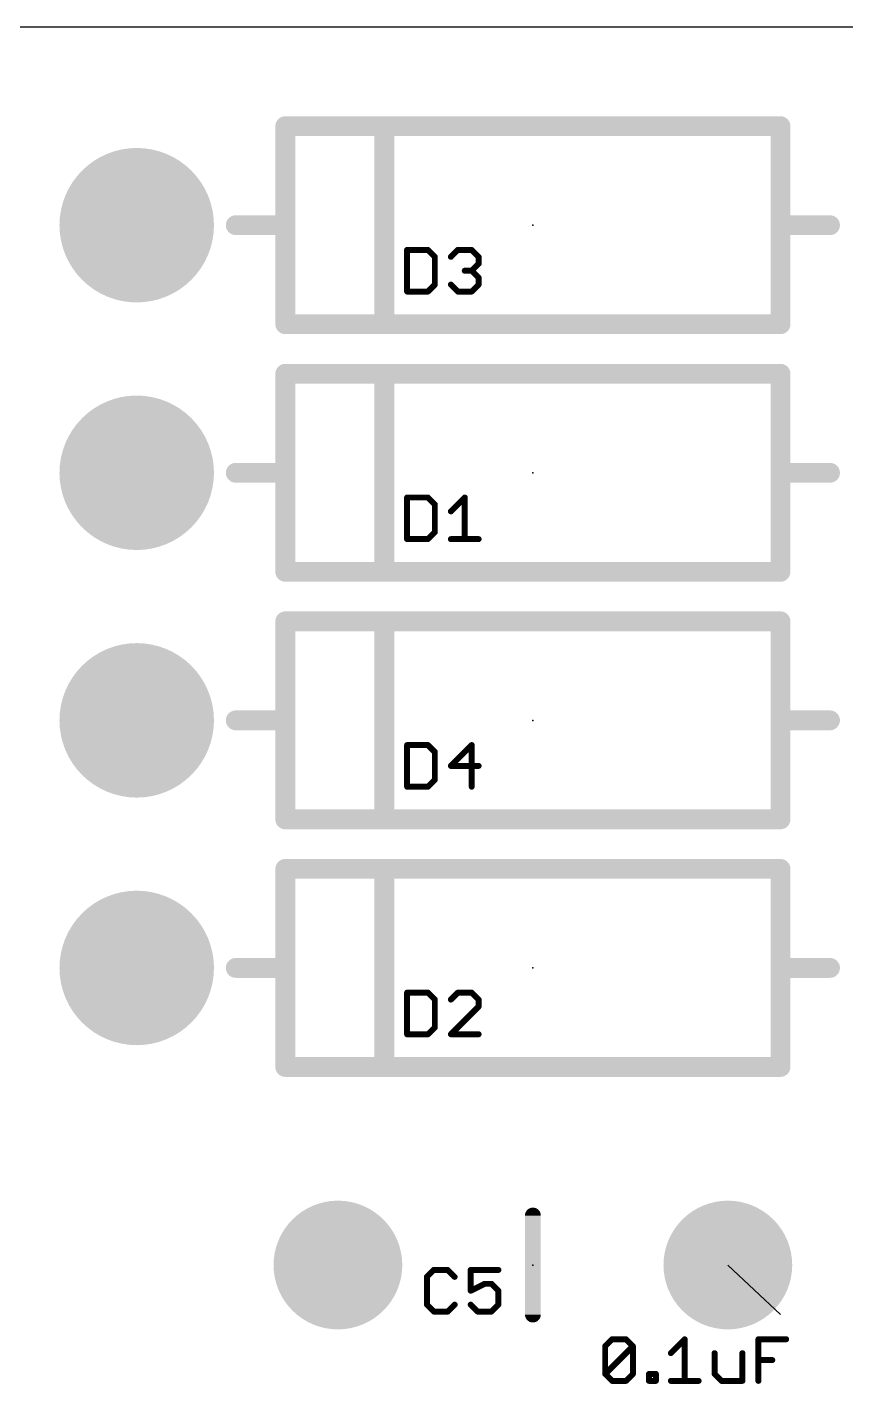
# Model space of a CAD drawing. Extents: x 0 to 3.5, y 0 to 1.5.
# Drawn here: x 2.67 to 3.083, y 0.815 to 1.5 of the extents above; entities that cross this region are included whole.
import ezdxf

# ---------------------------------------------------------------- set-up
doc = ezdxf.new("R2010")
doc.units = 0
for name, color, linetype in [('17', 82, 'CONTINUOUS'), ('19', 53, 'CONTINUOUS'), ('20', 7, 'CONTINUOUS'), ('21', 253, 'CONTINUOUS'), ('23', 7, 'CONTINUOUS'), ('25', 253, 'CONTINUOUS'), ('27', 253, 'CONTINUOUS')]:
    doc.layers.add(name, color=color, linetype=linetype)

# ---------------------------------------------------------------- blocks, each defined once
blk = doc.blocks.new('ROUNDP')
at = {"const_width": 0.5}
blk.add_lwpolyline([(0, -0.25, 1), (0, 0.25, 1), (0, -0.25)], format="xyb", dxfattribs=at)

msp = doc.modelspace()

# ---------------------------------------------------------------- linework, layer by layer
at = {"layer": '19'}
msp.add_line((3.05, 0.85), (3.023425, 0.875), dxfattribs=at)
at = {"layer": '20'}
msp.add_line((3.4, 1.5), (0.1, 1.5), dxfattribs=at)
at = {"layer": '21'}
for points, const_width in [([(2.85, 1.45), (2.8, 1.45)], 0.01), ([(2.8, 1.45), (2.8, 1.4)], 0.01), ([(3.05, 1.45), (2.85, 1.45)], 0.01), ([(2.85, 1.35), (2.85, 1.45)], 0.01), ([(3.05, 1.4), (3.05, 1.45)], 0.01), ([(2.8, 1.4), (2.775, 1.4)], 0.01), ([(2.8, 1.4), (2.8, 1.35)], 0.01), ([(3.05, 1.35), (3.05, 1.4)], 0.01), ([(3.05, 1.4), (3.075, 1.4)], 0.01), ([(2.8, 1.35), (2.85, 1.35)], 0.01), ([(2.85, 1.35), (3.05, 1.35)], 0.01), ([(2.85, 1.325), (2.8, 1.325)], 0.01), ([(2.8, 1.325), (2.8, 1.275)], 0.01), ([(3.05, 1.325), (2.85, 1.325)], 0.01), ([(2.85, 1.225), (2.85, 1.325)], 0.01), ([(3.05, 1.275), (3.05, 1.325)], 0.01), ([(2.8, 1.275), (2.775, 1.275)], 0.01), ([(2.8, 1.275), (2.8, 1.225)], 0.01), ([(3.05, 1.225), (3.05, 1.275)], 0.01), ([(3.05, 1.275), (3.075, 1.275)], 0.01), ([(2.8, 1.225), (2.85, 1.225)], 0.01), ([(2.85, 1.225), (3.05, 1.225)], 0.01), ([(2.85, 1.2), (2.8, 1.2)], 0.01), ([(2.8, 1.2), (2.8, 1.15)], 0.01), ([(3.05, 1.2), (2.85, 1.2)], 0.01), ([(2.85, 1.1), (2.85, 1.2)], 0.01), ([(3.05, 1.15), (3.05, 1.2)], 0.01), ([(2.8, 1.15), (2.775, 1.15)], 0.01), ([(2.8, 1.15), (2.8, 1.1)], 0.01), ([(3.05, 1.1), (3.05, 1.15)], 0.01), ([(3.05, 1.15), (3.075, 1.15)], 0.01), ([(2.8, 1.1), (2.85, 1.1)], 0.01), ([(2.85, 1.1), (3.05, 1.1)], 0.01), ([(2.85, 1.075), (2.8, 1.075)], 0.01), ([(2.8, 1.075), (2.8, 1.025)], 0.01), ([(3.05, 1.075), (2.85, 1.075)], 0.01), ([(2.85, 0.975), (2.85, 1.075)], 0.01), ([(3.05, 1.025), (3.05, 1.075)], 0.01), ([(2.8, 1.025), (2.775, 1.025)], 0.01), ([(2.8, 1.025), (2.8, 0.975)], 0.01), ([(3.05, 0.975), (3.05, 1.025)], 0.01), ([(3.05, 1.025), (3.075, 1.025)], 0.01), ([(2.8, 0.975), (2.85, 0.975)], 0.01), ([(2.85, 0.975), (3.05, 0.975)], 0.01), ([(2.925, 0.85), (2.925, 0.9)], 0.008)]:
    msp.add_lwpolyline(points, dxfattribs=dict(at, const_width=const_width))
for points, const_width in [([(2.8, 1.4525, 1), (2.8, 1.4475)], 0.005), ([(2.8025, 1.45, 1), (2.7975, 1.45)], 0.005), ([(2.85, 1.4525, 1), (2.85, 1.4475)], 0.005), ([(2.8525, 1.45, 1), (2.8475, 1.45)], 0.005), ([(2.85, 1.4475, 1), (2.85, 1.4525)], 0.005), ([(3.0525, 1.45, 1), (3.0475, 1.45)], 0.005), ([(3.05, 1.4475, 1), (3.05, 1.4525)], 0.005), ([(2.775, 1.4025, 1), (2.775, 1.3975)], 0.005), ([(2.8025, 1.4, 1), (2.7975, 1.4)], 0.005), ([(2.8, 1.3975, 1), (2.8, 1.4025)], 0.005), ([(3.0525, 1.4, 1), (3.0475, 1.4)], 0.005), ([(3.05, 1.4025, 1), (3.05, 1.3975)], 0.005), ([(3.075, 1.3975, 1), (3.075, 1.4025)], 0.005), ([(2.7975, 1.4, 1), (2.8025, 1.4)], 0.005), ([(3.0475, 1.4, 1), (3.0525, 1.4)], 0.005), ([(2.8, 1.3525, 1), (2.8, 1.3475)], 0.005), ([(2.7975, 1.35, 1), (2.8025, 1.35)], 0.005), ([(2.85, 1.3525, 1), (2.85, 1.3475)], 0.005), ([(2.8475, 1.35, 1), (2.8525, 1.35)], 0.005), ([(2.85, 1.3475, 1), (2.85, 1.3525)], 0.005), ([(3.0475, 1.35, 1), (3.0525, 1.35)], 0.005), ([(3.05, 1.3475, 1), (3.05, 1.3525)], 0.005), ([(2.8, 1.3275, 1), (2.8, 1.3225)], 0.005), ([(2.8025, 1.325, 1), (2.7975, 1.325)], 0.005), ([(2.85, 1.3275, 1), (2.85, 1.3225)], 0.005), ([(2.8525, 1.325, 1), (2.8475, 1.325)], 0.005), ([(2.85, 1.3225, 1), (2.85, 1.3275)], 0.005), ([(3.0525, 1.325, 1), (3.0475, 1.325)], 0.005), ([(3.05, 1.3225, 1), (3.05, 1.3275)], 0.005), ([(2.775, 1.2775, 1), (2.775, 1.2725)], 0.005), ([(2.8025, 1.275, 1), (2.7975, 1.275)], 0.005), ([(2.7975, 1.275, 1), (2.8025, 1.275)], 0.005), ([(2.8, 1.2725, 1), (2.8, 1.2775)], 0.005), ([(3.0525, 1.275, 1), (3.0475, 1.275)], 0.005), ([(3.05, 1.2775, 1), (3.05, 1.2725)], 0.005), ([(3.0475, 1.275, 1), (3.0525, 1.275)], 0.005), ([(3.075, 1.2725, 1), (3.075, 1.2775)], 0.005), ([(2.8, 1.2275, 1), (2.8, 1.2225)], 0.005), ([(2.7975, 1.225, 1), (2.8025, 1.225)], 0.005), ([(2.85, 1.2275, 1), (2.85, 1.2225)], 0.005), ([(2.8475, 1.225, 1), (2.8525, 1.225)], 0.005), ([(2.85, 1.2225, 1), (2.85, 1.2275)], 0.005), ([(3.0475, 1.225, 1), (3.0525, 1.225)], 0.005), ([(3.05, 1.2225, 1), (3.05, 1.2275)], 0.005), ([(2.8, 1.2025, 1), (2.8, 1.1975)], 0.005), ([(2.8025, 1.2, 1), (2.7975, 1.2)], 0.005), ([(2.85, 1.2025, 1), (2.85, 1.1975)], 0.005), ([(2.8525, 1.2, 1), (2.8475, 1.2)], 0.005), ([(2.85, 1.1975, 1), (2.85, 1.2025)], 0.005), ([(3.0525, 1.2, 1), (3.0475, 1.2)], 0.005), ([(3.05, 1.1975, 1), (3.05, 1.2025)], 0.005), ([(2.775, 1.1525, 1), (2.775, 1.1475)], 0.005), ([(2.8025, 1.15, 1), (2.7975, 1.15)], 0.005), ([(2.7975, 1.15, 1), (2.8025, 1.15)], 0.005), ([(2.8, 1.1475, 1), (2.8, 1.1525)], 0.005), ([(3.0525, 1.15, 1), (3.0475, 1.15)], 0.005), ([(3.05, 1.1525, 1), (3.05, 1.1475)], 0.005), ([(3.0475, 1.15, 1), (3.0525, 1.15)], 0.005), ([(3.075, 1.1475, 1), (3.075, 1.1525)], 0.005), ([(2.8, 1.1025, 1), (2.8, 1.0975)], 0.005), ([(2.85, 1.1025, 1), (2.85, 1.0975)], 0.005), ([(2.85, 1.0975, 1), (2.85, 1.1025)], 0.005), ([(3.05, 1.0975, 1), (3.05, 1.1025)], 0.005), ([(2.7975, 1.1, 1), (2.8025, 1.1)], 0.005), ([(2.8475, 1.1, 1), (2.8525, 1.1)], 0.005), ([(3.0475, 1.1, 1), (3.0525, 1.1)], 0.005), ([(2.8, 1.0775, 1), (2.8, 1.0725)], 0.005), ([(2.8025, 1.075, 1), (2.7975, 1.075)], 0.005), ([(2.85, 1.0775, 1), (2.85, 1.0725)], 0.005), ([(2.8525, 1.075, 1), (2.8475, 1.075)], 0.005), ([(2.85, 1.0725, 1), (2.85, 1.0775)], 0.005), ([(3.0525, 1.075, 1), (3.0475, 1.075)], 0.005), ([(3.05, 1.0725, 1), (3.05, 1.0775)], 0.005), ([(2.775, 1.0275, 1), (2.775, 1.0225)], 0.005), ([(2.8025, 1.025, 1), (2.7975, 1.025)], 0.005), ([(2.8, 1.0225, 1), (2.8, 1.0275)], 0.005), ([(3.0525, 1.025, 1), (3.0475, 1.025)], 0.005), ([(3.05, 1.0275, 1), (3.05, 1.0225)], 0.005), ([(3.075, 1.0225, 1), (3.075, 1.0275)], 0.005), ([(2.7975, 1.025, 1), (2.8025, 1.025)], 0.005), ([(3.0475, 1.025, 1), (3.0525, 1.025)], 0.005), ([(2.8, 0.9775, 1), (2.8, 0.9725)], 0.005), ([(2.85, 0.9775, 1), (2.85, 0.9725)], 0.005), ([(2.85, 0.9725, 1), (2.85, 0.9775)], 0.005), ([(3.05, 0.9725, 1), (3.05, 0.9775)], 0.005), ([(2.7975, 0.975, 1), (2.8025, 0.975)], 0.005), ([(2.8475, 0.975, 1), (2.8525, 0.975)], 0.005), ([(3.0475, 0.975, 1), (3.0525, 0.975)], 0.005), ([(2.927, 0.9, 1), (2.923, 0.9)], 0.004), ([(2.923, 0.85, 1), (2.927, 0.85)], 0.004)]:
    msp.add_lwpolyline(points, format="xyb", dxfattribs=dict(at, const_width=const_width))
at = {"layer": '23'}
for p in [(2.925, 1.4), (2.925, 1.275), (2.925, 1.15), (2.925, 1.025), (2.925, 0.875)]:
    msp.add_point(p, dxfattribs=at)
at = {"layer": '25', "const_width": 0.003}
for points in [[(2.8615, 1.387518), (2.8615, 1.3665)], [(2.872009, 1.387518), (2.8615, 1.387518)], [(2.875512, 1.384015), (2.872009, 1.387518)], [(2.875512, 1.370003), (2.875512, 1.384015)], [(2.883599, 1.384015), (2.887102, 1.387518)], [(2.887102, 1.387518), (2.894108, 1.387518)], [(2.894108, 1.387518), (2.897611, 1.384015)], [(2.897611, 1.384015), (2.897611, 1.380512)], [(2.894108, 1.377009), (2.890605, 1.377009)], [(2.897611, 1.380512), (2.894108, 1.377009)], [(2.894108, 1.377009), (2.897611, 1.373506)], [(2.872009, 1.3665), (2.875512, 1.370003)], [(2.887102, 1.3665), (2.883599, 1.370003)], [(2.897611, 1.370003), (2.894108, 1.3665)], [(2.897611, 1.373506), (2.897611, 1.370003)], [(2.8615, 1.3665), (2.872009, 1.3665)], [(2.894108, 1.3665), (2.887102, 1.3665)], [(2.8615, 1.262518), (2.8615, 1.2415)], [(2.872009, 1.262518), (2.8615, 1.262518)], [(2.875512, 1.259015), (2.872009, 1.262518)], [(2.875512, 1.245003), (2.875512, 1.259015)], [(2.883599, 1.255512), (2.890605, 1.262518)], [(2.890605, 1.262518), (2.890605, 1.2415)], [(2.8615, 1.2415), (2.872009, 1.2415)], [(2.872009, 1.2415), (2.875512, 1.245003)], [(2.883599, 1.2415), (2.897611, 1.2415)], [(2.8615, 1.137518), (2.8615, 1.1165)], [(2.872009, 1.137518), (2.8615, 1.137518)], [(2.875512, 1.134015), (2.872009, 1.137518)], [(2.894108, 1.137518), (2.883599, 1.127009)], [(2.894108, 1.1165), (2.894108, 1.137518)], [(2.875512, 1.120003), (2.875512, 1.134015)], [(2.883599, 1.127009), (2.897611, 1.127009)], [(2.8615, 1.1165), (2.872009, 1.1165)], [(2.872009, 1.1165), (2.875512, 1.120003)], [(2.8615, 1.012518), (2.8615, 0.9915)], [(2.872009, 1.012518), (2.8615, 1.012518)], [(2.875512, 1.009015), (2.872009, 1.012518)], [(2.887102, 1.012518), (2.883599, 1.009015)], [(2.894108, 1.012518), (2.887102, 1.012518)], [(2.897611, 1.009015), (2.894108, 1.012518)], [(2.875512, 0.995003), (2.875512, 1.009015)], [(2.883599, 0.9915), (2.897611, 1.005512)], [(2.897611, 1.005512), (2.897611, 1.009015)], [(2.872009, 0.9915), (2.875512, 0.995003)], [(2.8615, 0.9915), (2.872009, 0.9915)], [(2.897611, 0.9915), (2.883599, 0.9915)], [(2.875003, 0.872518), (2.8715, 0.869015)], [(2.8715, 0.869015), (2.8715, 0.855003)], [(2.882009, 0.872518), (2.875003, 0.872518)], [(2.885512, 0.869015), (2.882009, 0.872518)], [(2.907611, 0.872518), (2.893599, 0.872518)], [(2.893599, 0.872518), (2.893599, 0.862009)], [(2.893599, 0.862009), (2.900605, 0.865512)], [(2.900605, 0.865512), (2.904108, 0.865512)], [(2.904108, 0.865512), (2.907611, 0.862009)], [(2.907611, 0.862009), (2.907611, 0.855003)], [(2.8715, 0.855003), (2.875003, 0.8515)], [(2.882009, 0.8515), (2.885512, 0.855003)], [(2.897102, 0.8515), (2.893599, 0.855003)], [(2.907611, 0.855003), (2.904108, 0.8515)], [(2.875003, 0.8515), (2.882009, 0.8515)], [(2.904108, 0.8515), (2.897102, 0.8515)]]:
    msp.add_lwpolyline(points, dxfattribs=at)
at = {"layer": '25', "const_width": 0.0015}
for points in [[(2.86225, 1.387518, 1), (2.86075, 1.387518)], [(2.8615, 1.388268, 1), (2.8615, 1.386768)], [(2.872539, 1.388048, 1), (2.871479, 1.386988)], [(2.872009, 1.386768, 1), (2.872009, 1.388268)], [(2.876262, 1.384015, 1), (2.874762, 1.384015)], [(2.874982, 1.383485, 1), (2.876042, 1.384545)], [(2.883068, 1.384545, 1), (2.884129, 1.383485)], [(2.887102, 1.388268, 1), (2.887102, 1.386768)], [(2.887632, 1.386988, 1), (2.886571, 1.388048)], [(2.894638, 1.388048, 1), (2.893577, 1.386988)], [(2.894108, 1.386768, 1), (2.894108, 1.388268)], [(2.898361, 1.384015, 1), (2.896861, 1.384015)], [(2.89708, 1.383485, 1), (2.898141, 1.384545)], [(2.890605, 1.377759, 1), (2.890605, 1.376259)], [(2.894638, 1.377539, 1), (2.893577, 1.376479)], [(2.893577, 1.377539, 1), (2.894638, 1.376479)], [(2.894108, 1.376259, 1), (2.894108, 1.377759)], [(2.896861, 1.380512, 1), (2.898361, 1.380512)], [(2.898141, 1.379982, 1), (2.89708, 1.381042)], [(2.874762, 1.370003, 1), (2.876262, 1.370003)], [(2.876042, 1.369473, 1), (2.874982, 1.370533)], [(2.884129, 1.370533, 1), (2.883068, 1.369473)], [(2.898361, 1.373506, 1), (2.896861, 1.373506)], [(2.896861, 1.370003, 1), (2.898361, 1.370003)], [(2.89708, 1.372976, 1), (2.898141, 1.374036)], [(2.898141, 1.369473, 1), (2.89708, 1.370533)], [(2.8615, 1.36725, 1), (2.8615, 1.36575)], [(2.86075, 1.3665, 1), (2.86225, 1.3665)], [(2.871479, 1.36703, 1), (2.872539, 1.36597)], [(2.872009, 1.36575, 1), (2.872009, 1.36725)], [(2.887102, 1.36725, 1), (2.887102, 1.36575)], [(2.886571, 1.36597, 1), (2.887632, 1.36703)], [(2.893577, 1.36703, 1), (2.894638, 1.36597)], [(2.894108, 1.36575, 1), (2.894108, 1.36725)], [(2.86225, 1.262518, 1), (2.86075, 1.262518)], [(2.8615, 1.263268, 1), (2.8615, 1.261768)], [(2.872539, 1.263048, 1), (2.871479, 1.261988)], [(2.872009, 1.261768, 1), (2.872009, 1.263268)], [(2.876262, 1.259015, 1), (2.874762, 1.259015)], [(2.891355, 1.262518, 1), (2.889855, 1.262518)], [(2.891135, 1.261988, 1), (2.890074, 1.263048)], [(2.874982, 1.258485, 1), (2.876042, 1.259545)], [(2.883068, 1.256042, 1), (2.884129, 1.254982)], [(2.8615, 1.24225, 1), (2.8615, 1.24075)], [(2.86075, 1.2415, 1), (2.86225, 1.2415)], [(2.871479, 1.24203, 1), (2.872539, 1.24097)], [(2.872009, 1.24075, 1), (2.872009, 1.24225)], [(2.874762, 1.245003, 1), (2.876262, 1.245003)], [(2.876042, 1.244473, 1), (2.874982, 1.245533)], [(2.883599, 1.24225, 1), (2.883599, 1.24075)], [(2.889855, 1.2415, 1), (2.891355, 1.2415)], [(2.897611, 1.24075, 1), (2.897611, 1.24225)], [(2.86225, 1.137518, 1), (2.86075, 1.137518)], [(2.8615, 1.138268, 1), (2.8615, 1.136768)], [(2.872539, 1.138048, 1), (2.871479, 1.136988)], [(2.872009, 1.136768, 1), (2.872009, 1.138268)], [(2.894858, 1.137518, 1), (2.893358, 1.137518)], [(2.894638, 1.136988, 1), (2.893577, 1.138048)], [(2.876262, 1.134015, 1), (2.874762, 1.134015)], [(2.874982, 1.133485, 1), (2.876042, 1.134545)], [(2.883599, 1.127759, 1), (2.883599, 1.126259)], [(2.883068, 1.127539, 1), (2.884129, 1.126479)], [(2.897611, 1.126259, 1), (2.897611, 1.127759)], [(2.8615, 1.11725, 1), (2.8615, 1.11575)], [(2.86075, 1.1165, 1), (2.86225, 1.1165)], [(2.871479, 1.11703, 1), (2.872539, 1.11597)], [(2.872009, 1.11575, 1), (2.872009, 1.11725)], [(2.874762, 1.120003, 1), (2.876262, 1.120003)], [(2.876042, 1.119473, 1), (2.874982, 1.120533)], [(2.893358, 1.1165, 1), (2.894858, 1.1165)], [(2.86225, 1.012518, 1), (2.86075, 1.012518)], [(2.8615, 1.013268, 1), (2.8615, 1.011768)], [(2.872539, 1.013048, 1), (2.871479, 1.011988)], [(2.872009, 1.011768, 1), (2.872009, 1.013268)], [(2.887102, 1.013268, 1), (2.887102, 1.011768)], [(2.887632, 1.011988, 1), (2.886571, 1.013048)], [(2.894638, 1.013048, 1), (2.893577, 1.011988)], [(2.894108, 1.011768, 1), (2.894108, 1.013268)], [(2.876262, 1.009015, 1), (2.874762, 1.009015)], [(2.874982, 1.008485, 1), (2.876042, 1.009545)], [(2.883068, 1.009545, 1), (2.884129, 1.008485)], [(2.898361, 1.009015, 1), (2.896861, 1.009015)], [(2.89708, 1.008485, 1), (2.898141, 1.009545)], [(2.898141, 1.004982, 1), (2.89708, 1.006042)], [(2.896861, 1.005512, 1), (2.898361, 1.005512)], [(2.874762, 0.995003, 1), (2.876262, 0.995003)], [(2.876042, 0.994473, 1), (2.874982, 0.995533)], [(2.8615, 0.99225, 1), (2.8615, 0.99075)], [(2.86075, 0.9915, 1), (2.86225, 0.9915)], [(2.871479, 0.99203, 1), (2.872539, 0.99097)], [(2.872009, 0.99075, 1), (2.872009, 0.99225)], [(2.883599, 0.99225, 1), (2.883599, 0.99075)], [(2.883068, 0.99203, 1), (2.884129, 0.99097)], [(2.897611, 0.99075, 1), (2.897611, 0.99225)], [(2.87225, 0.869015, 1), (2.87075, 0.869015)], [(2.87097, 0.869545, 1), (2.87203, 0.868485)], [(2.875003, 0.873268, 1), (2.875003, 0.871768)], [(2.875533, 0.871988, 1), (2.874473, 0.873048)], [(2.882539, 0.873048, 1), (2.881479, 0.871988)], [(2.882009, 0.871768, 1), (2.882009, 0.873268)], [(2.884982, 0.868485, 1), (2.886042, 0.869545)], [(2.893599, 0.873268, 1), (2.893599, 0.871768)], [(2.894349, 0.872518, 1), (2.892849, 0.872518)], [(2.907611, 0.871768, 1), (2.907611, 0.873268)], [(2.893263, 0.86268, 1), (2.893934, 0.861338)], [(2.900605, 0.866262, 1), (2.900605, 0.864762)], [(2.90094, 0.864841, 1), (2.900269, 0.866183)], [(2.904638, 0.866042, 1), (2.903577, 0.864982)], [(2.904108, 0.864762, 1), (2.904108, 0.866262)], [(2.908361, 0.862009, 1), (2.906861, 0.862009)], [(2.90708, 0.861479, 1), (2.908141, 0.862539)], [(2.87203, 0.855533, 1), (2.87097, 0.854473)], [(2.886042, 0.854473, 1), (2.884982, 0.855533)], [(2.892849, 0.862009, 1), (2.894349, 0.862009)], [(2.894129, 0.855533, 1), (2.893068, 0.854473)], [(2.908141, 0.854473, 1), (2.90708, 0.855533)], [(2.87075, 0.855003, 1), (2.87225, 0.855003)], [(2.875003, 0.85225, 1), (2.875003, 0.85075)], [(2.874473, 0.85097, 1), (2.875533, 0.85203)], [(2.881479, 0.85203, 1), (2.882539, 0.85097)], [(2.882009, 0.85075, 1), (2.882009, 0.85225)], [(2.897102, 0.85225, 1), (2.897102, 0.85075)], [(2.896571, 0.85097, 1), (2.897632, 0.85203)], [(2.903577, 0.85203, 1), (2.904638, 0.85097)], [(2.904108, 0.85075, 1), (2.904108, 0.85225)], [(2.906861, 0.855003, 1), (2.908361, 0.855003)]]:
    msp.add_lwpolyline(points, format="xyb", dxfattribs=at)
at = {"layer": '27', "const_width": 0.003}
for points in [[(2.9615, 0.834015), (2.965003, 0.837518)], [(2.965003, 0.837518), (2.972009, 0.837518)], [(2.972009, 0.837518), (2.975512, 0.834015)], [(2.994648, 0.830512), (3.001654, 0.837518)], [(3.001654, 0.837518), (3.001654, 0.8165)], [(3.038846, 0.8165), (3.038846, 0.837518)], [(3.038846, 0.837518), (3.052858, 0.837518)], [(2.9615, 0.820003), (2.9615, 0.834015)], [(2.9615, 0.820003), (2.975512, 0.834015)], [(2.975512, 0.834015), (2.975512, 0.820003)], [(3.016747, 0.830512), (3.016747, 0.820003)], [(3.030759, 0.8165), (3.030759, 0.830512)], [(3.038846, 0.827009), (3.045852, 0.827009)], [(2.965003, 0.8165), (2.9615, 0.820003)], [(2.972009, 0.8165), (2.965003, 0.8165)], [(2.975512, 0.820003), (2.972009, 0.8165)], [(2.983599, 0.8165), (2.983599, 0.820003)], [(2.983599, 0.820003), (2.987102, 0.820003)], [(2.987102, 0.8165), (2.983599, 0.8165)], [(2.987102, 0.820003), (2.987102, 0.8165)], [(2.994648, 0.8165), (3.00866, 0.8165)], [(3.016747, 0.820003), (3.02025, 0.8165)], [(3.02025, 0.8165), (3.030759, 0.8165)]]:
    msp.add_lwpolyline(points, dxfattribs=at)
at = {"layer": '27', "const_width": 0.0015}
for points in [[(2.965003, 0.838268, 1), (2.965003, 0.836768)], [(2.965533, 0.836988, 1), (2.964473, 0.838048)], [(2.972539, 0.838048, 1), (2.971479, 0.836988)], [(2.972009, 0.836768, 1), (2.972009, 0.838268)], [(3.002404, 0.837518, 1), (3.000904, 0.837518)], [(3.002184, 0.836988, 1), (3.001124, 0.838048)], [(3.039596, 0.837518, 1), (3.038096, 0.837518)], [(3.038846, 0.838268, 1), (3.038846, 0.836768)], [(3.052858, 0.836768, 1), (3.052858, 0.838268)], [(2.96225, 0.834015, 1), (2.96075, 0.834015)], [(2.96097, 0.834545, 1), (2.96203, 0.833485)], [(2.976262, 0.834015, 1), (2.974762, 0.834015)], [(2.976042, 0.833485, 1), (2.974982, 0.834545)], [(2.974982, 0.833485, 1), (2.976042, 0.834545)], [(2.994118, 0.831042, 1), (2.995178, 0.829982)], [(3.017497, 0.830512, 1), (3.015997, 0.830512)], [(3.031509, 0.830512, 1), (3.030009, 0.830512)], [(3.038846, 0.827759, 1), (3.038846, 0.826259)], [(3.045852, 0.826259, 1), (3.045852, 0.827759)], [(2.96203, 0.820533, 1), (2.96097, 0.819473)], [(2.96097, 0.820533, 1), (2.96203, 0.819473)], [(2.96075, 0.820003, 1), (2.96225, 0.820003)], [(2.965003, 0.81725, 1), (2.965003, 0.81575)], [(2.964473, 0.81597, 1), (2.965533, 0.81703)], [(2.971479, 0.81703, 1), (2.972539, 0.81597)], [(2.972009, 0.81575, 1), (2.972009, 0.81725)], [(2.974762, 0.820003, 1), (2.976262, 0.820003)], [(2.976042, 0.819473, 1), (2.974982, 0.820533)], [(2.984349, 0.820003, 1), (2.982849, 0.820003)], [(2.983599, 0.820753, 1), (2.983599, 0.819253)], [(2.983599, 0.81725, 1), (2.983599, 0.81575)], [(2.982849, 0.8165, 1), (2.984349, 0.8165)], [(2.987852, 0.820003, 1), (2.986352, 0.820003)], [(2.986352, 0.8165, 1), (2.987852, 0.8165)], [(2.987102, 0.819253, 1), (2.987102, 0.820753)], [(2.987102, 0.81575, 1), (2.987102, 0.81725)], [(2.994648, 0.81725, 1), (2.994648, 0.81575)], [(3.000904, 0.8165, 1), (3.002404, 0.8165)], [(3.00866, 0.81575, 1), (3.00866, 0.81725)], [(3.017277, 0.820533, 1), (3.016217, 0.819473)], [(3.015997, 0.820003, 1), (3.017497, 0.820003)], [(3.02025, 0.81725, 1), (3.02025, 0.81575)], [(3.01972, 0.81597, 1), (3.02078, 0.81703)], [(3.030009, 0.8165, 1), (3.031509, 0.8165)], [(3.030759, 0.81575, 1), (3.030759, 0.81725)], [(3.038096, 0.8165, 1), (3.039596, 0.8165)]]:
    msp.add_lwpolyline(points, format="xyb", dxfattribs=at)

# ---------------------------------------------------------------- block references
at = {"layer": '17', "rotation": 180}
for p, xscale, yscale in [((2.725, 1.4), 0.078, 0.078), ((2.725, 1.4), 0.078, 0.078), ((2.725, 1.275), 0.078, 0.078), ((2.725, 1.275), 0.078, 0.078), ((2.725, 1.15), 0.078, 0.078), ((2.725, 1.15), 0.078, 0.078), ((2.725, 1.025), 0.078, 0.078), ((2.725, 1.025), 0.078, 0.078), ((2.826575, 0.875), 0.065, 0.065), ((2.826575, 0.875), 0.065, 0.065), ((3.023425, 0.875), 0.065, 0.065), ((3.023425, 0.875), 0.065, 0.065)]:
    msp.add_blockref('ROUNDP', p, dxfattribs=dict(at, xscale=xscale, yscale=yscale))

doc.saveas('drawing.dxf')
